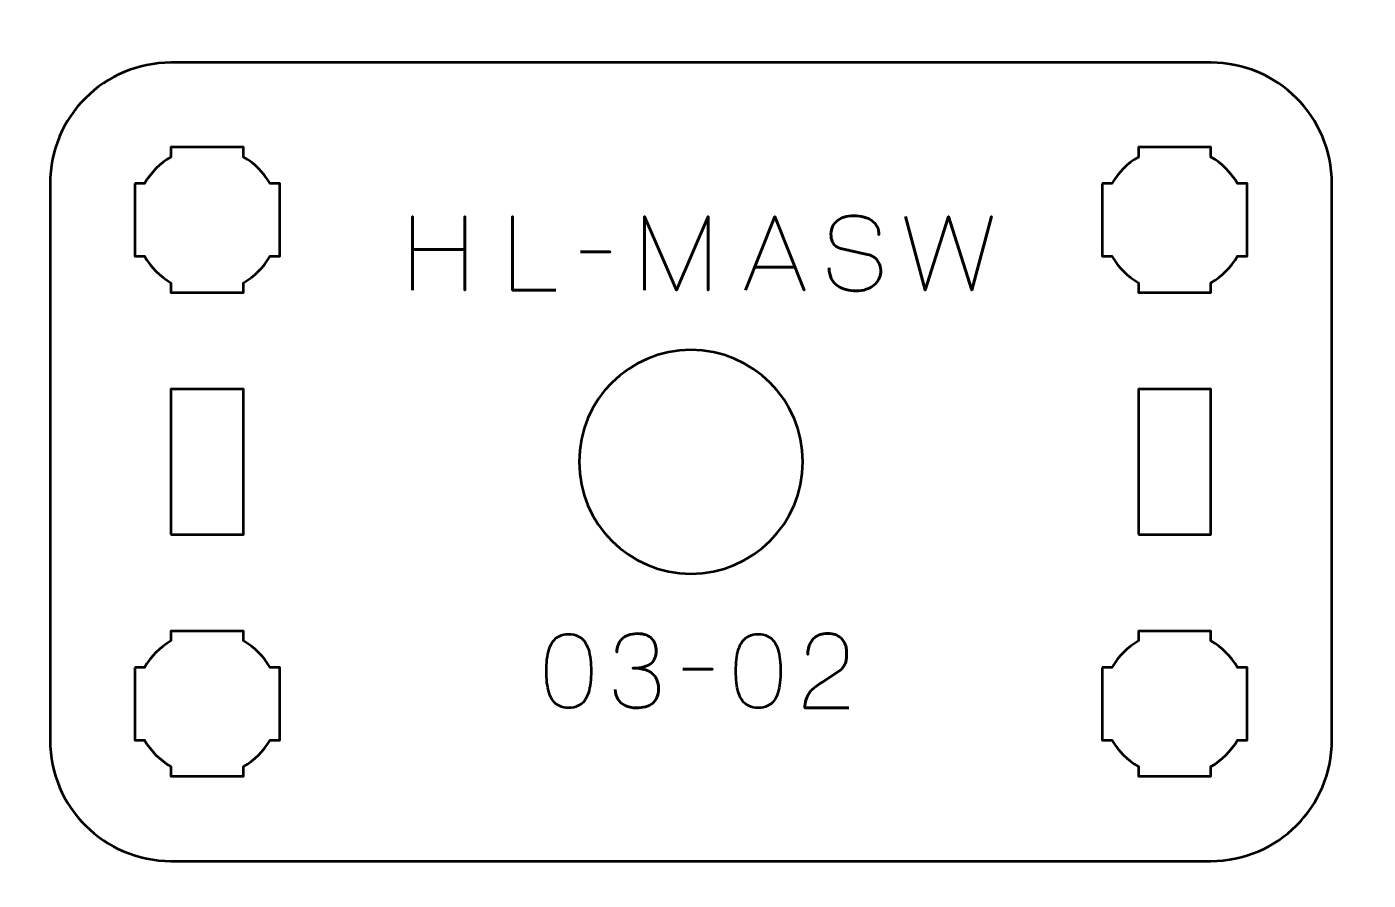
# Model space of a CAD drawing. Header units: centimetres. Extents: x -21 to 0, y -29.7 to 0.
# Drawn here: x -16.95 to -11.4, y -24.18 to -20.65 of the extents above; entities that cross this region are included whole.
import ezdxf

# ---------------------------------------------------------------- set-up
doc = ezdxf.new("R2010")
doc.units = ezdxf.units.CM
doc.header["$MEASUREMENT"] = 0
doc.layers.add('Layer 1', color=7, linetype='Continuous')

msp = doc.modelspace()

# ---------------------------------------------------------------- linework, layer by layer
at = {"layer": 'Layer 1', "lineweight": 53}
for points in [[(-16.35, -22.75), (-16.05, -22.75), (-16.05, -22.15), (-16.35, -22.15), (-16.35, -22.75)], [(-12.35, -22.75), (-12.05, -22.75), (-12.05, -22.15), (-12.35, -22.15), (-12.35, -22.75)]]:
    msp.add_lwpolyline(points, close=True, dxfattribs=at)
at = {"layer": 'Layer 1', "color": 1, "lineweight": 53}
msp.add_open_spline([(-21.00003, -29.19995), (-21.00003, -29.19995), (-21.00003, -2.89992), (-21.00003, -2.89992), (-21.00003, -2.89992), (-21.00003, -2.81709), (-20.93286, -2.74992), (-20.85003, -2.74992), (-20.85003, -2.74992), (-20.7672, -2.74992), (-20.70003, -2.68275), (-20.70003, -2.59992), (-20.70003, -2.59992), (-20.70003, -2.51709), (-20.7672, -2.44992), (-20.85003, -2.44992), (-20.85003, -2.44992), (-20.93286, -2.44992), (-21.00003, -2.38275), (-21.00003, -2.29992), (-21.00003, -2.29992), (-21.00003, -2.21709), (-20.93286, -2.14992), (-20.85003, -2.14992), (-20.85003, -2.14992), (-20.7672, -2.14992), (-20.70003, -2.08275), (-20.70003, -1.99992), (-20.70003, -1.99992), (-20.70003, -1.91709), (-20.7672, -1.84992), (-20.85003, -1.84992), (-20.85003, -1.84992), (-20.93286, -1.84992), (-21.00003, -1.78275), (-21.00003, -1.69992), (-21.00003, -1.69992), (-21.00003, -1.61709), (-20.93286, -1.54992), (-20.85003, -1.54992), (-20.85003, -1.54992), (-20.7672, -1.54992), (-20.70003, -1.48275), (-20.70003, -1.39992), (-20.70003, -1.39992), (-20.70003, -1.31709), (-20.7672, -1.24992), (-20.85003, -1.24992), (-20.85003, -1.24992), (-20.93286, -1.24992), (-21.00003, -1.18275), (-21.00003, -1.09992), (-21.00003, -1.09992), (-21.00003, -1.09992), (-21.00003, -0.49992), (-21.00003, -0.49992), (-21.00003, -0.49992), (-21.00003, -0.22295), (-20.77694, 0.00004), (-20.49994, 0.00004), (-20.49994, 0.00004), (-20.49994, 0.00004), (-0.50008, 0.00004), (-0.50008, 0.00004), (-0.50008, 0.00004), (-0.22294, 0.00004), (0.00002, -0.22295), (0.00002, -0.49992), (0.00002, -0.49992), (0.00002, -0.49992), (0.00002, -29.19995), (0.00002, -29.19995), (0.00002, -29.19995), (0.00002, -29.47695), (-0.22294, -29.70004), (-0.50008, -29.70004), (-0.50008, -29.70004), (-0.50008, -29.70004), (-20.49994, -29.70004), (-20.49994, -29.70004), (-20.49994, -29.70004), (-20.77694, -29.70004), (-21.00003, -29.47695), (-21.00003, -29.19995)], degree=3, knots=[0, 0, 0, 0, 0.047619, 0.047619, 0.047619, 0.047619, 0.0952381, 0.0952381, 0.0952381, 0.0952381, 0.1428571, 0.1428571, 0.1428571, 0.1428571, 0.1904762, 0.1904762, 0.1904762, 0.1904762, 0.2380952, 0.2380952, 0.2380952, 0.2380952, 0.2857143, 0.2857143, 0.2857143, 0.2857143, 0.3333333, 0.3333333, 0.3333333, 0.3333333, 0.3809524, 0.3809524, 0.3809524, 0.3809524, 0.4285714, 0.4285714, 0.4285714, 0.4285714, 0.4761905, 0.4761905, 0.4761905, 0.4761905, 0.5238095, 0.5238095, 0.5238095, 0.5238095, 0.5714286, 0.5714286, 0.5714286, 0.5714286, 0.6190476, 0.6190476, 0.6190476, 0.6190476, 0.6666667, 0.6666667, 0.6666667, 0.6666667, 0.7142857, 0.7142857, 0.7142857, 0.7142857, 0.7619048, 0.7619048, 0.7619048, 0.7619048, 0.8095238, 0.8095238, 0.8095238, 0.8095238, 0.8571429, 0.8571429, 0.8571429, 0.8571429, 0.9047619, 0.9047619, 0.9047619, 0.9047619, 0.952381, 0.952381, 0.952381, 0.952381, 1, 1, 1, 1], dxfattribs=at)
at = {"layer": 'Layer 1', "color": 3, "lineweight": 53}
msp.add_open_spline([(-16.85, -23.6), (-16.85, -23.6), (-16.85, -21.3), (-16.85, -21.3), (-16.85, -21.3), (-16.85, -21.02391), (-16.62609, -20.8), (-16.35, -20.8), (-16.35, -20.8), (-16.35, -20.8), (-12.05, -20.8), (-12.05, -20.8), (-12.05, -20.8), (-11.77391, -20.8), (-11.55, -21.02391), (-11.55, -21.3), (-11.55, -21.3), (-11.55, -21.3), (-11.55, -23.6), (-11.55, -23.6), (-11.55, -23.6), (-11.55, -23.87609), (-11.77391, -24.1), (-12.05, -24.1), (-12.05, -24.1), (-12.05, -24.1), (-16.35, -24.1), (-16.35, -24.1), (-16.35, -24.1), (-16.62609, -24.1), (-16.85, -23.87609), (-16.85, -23.6)], degree=3, knots=[0, 0, 0, 0, 0.125, 0.125, 0.125, 0.125, 0.25, 0.25, 0.25, 0.25, 0.375, 0.375, 0.375, 0.375, 0.5, 0.5, 0.5, 0.5, 0.625, 0.625, 0.625, 0.625, 0.75, 0.75, 0.75, 0.75, 0.875, 0.875, 0.875, 0.875, 1, 1, 1, 1], dxfattribs=at)
at = {"layer": 'Layer 1', "lineweight": 53}
for points, knots in [([(-16.5, -21.3), (-16.5, -21.3), (-16.45985, -21.3), (-16.45985, -21.3), (-16.45985, -21.3), (-16.4335, -21.25447), (-16.39553, -21.2165), (-16.35, -21.19015), (-16.35, -21.19015), (-16.35, -21.19015), (-16.35, -21.15), (-16.35, -21.15), (-16.35, -21.15), (-16.35, -21.15), (-16.2, -21.15), (-16.2, -21.15), (-16.2, -21.15), (-16.2, -21.15), (-16.05, -21.15), (-16.05, -21.15), (-16.05, -21.15), (-16.05, -21.15), (-16.05, -21.19015), (-16.05, -21.19015), (-16.05, -21.19015), (-16.00447, -21.2165), (-15.9665, -21.25447), (-15.94015, -21.3), (-15.94015, -21.3), (-15.94015, -21.3), (-15.9, -21.3), (-15.9, -21.3), (-15.9, -21.3), (-15.9, -21.3), (-15.9, -21.45), (-15.9, -21.45), (-15.9, -21.45), (-15.9, -21.45), (-15.9, -21.6), (-15.9, -21.6), (-15.9, -21.6), (-15.9, -21.6), (-15.94015, -21.6), (-15.94015, -21.6), (-15.94015, -21.6), (-15.9665, -21.64553), (-16.00447, -21.6835), (-16.05, -21.70985), (-16.05, -21.70985), (-16.05, -21.70985), (-16.05, -21.75), (-16.05, -21.75), (-16.05, -21.75), (-16.05, -21.75), (-16.2, -21.75), (-16.2, -21.75), (-16.2, -21.75), (-16.2, -21.75), (-16.35, -21.75), (-16.35, -21.75), (-16.35, -21.75), (-16.35, -21.75), (-16.35, -21.70985), (-16.35, -21.70985), (-16.35, -21.70985), (-16.39553, -21.6835), (-16.4335, -21.64553), (-16.45985, -21.6), (-16.45985, -21.6), (-16.45985, -21.6), (-16.5, -21.6), (-16.5, -21.6), (-16.5, -21.6), (-16.5, -21.6), (-16.5, -21.45), (-16.5, -21.45), (-16.5, -21.45), (-16.5, -21.45), (-16.5, -21.3), (-16.5, -21.3)], [0, 0, 0, 0, 0.05, 0.05, 0.05, 0.05, 0.1, 0.1, 0.1, 0.1, 0.15, 0.15, 0.15, 0.15, 0.2, 0.2, 0.2, 0.2, 0.25, 0.25, 0.25, 0.25, 0.3, 0.3, 0.3, 0.3, 0.35, 0.35, 0.35, 0.35, 0.4, 0.4, 0.4, 0.4, 0.45, 0.45, 0.45, 0.45, 0.5, 0.5, 0.5, 0.5, 0.55, 0.55, 0.55, 0.55, 0.6, 0.6, 0.6, 0.6, 0.65, 0.65, 0.65, 0.65, 0.7, 0.7, 0.7, 0.7, 0.75, 0.75, 0.75, 0.75, 0.8, 0.8, 0.8, 0.8, 0.85, 0.85, 0.85, 0.85, 0.9, 0.9, 0.9, 0.9, 0.95, 0.95, 0.95, 0.95, 1, 1, 1, 1]), ([(-12.5, -21.3), (-12.5, -21.3), (-12.45985, -21.3), (-12.45985, -21.3), (-12.45985, -21.3), (-12.4335, -21.25447), (-12.39553, -21.2165), (-12.35, -21.19015), (-12.35, -21.19015), (-12.35, -21.19015), (-12.35, -21.15), (-12.35, -21.15), (-12.35, -21.15), (-12.35, -21.15), (-12.2, -21.15), (-12.2, -21.15), (-12.2, -21.15), (-12.2, -21.15), (-12.05, -21.15), (-12.05, -21.15), (-12.05, -21.15), (-12.05, -21.15), (-12.05, -21.19015), (-12.05, -21.19015), (-12.05, -21.19015), (-12.00447, -21.2165), (-11.9665, -21.25447), (-11.94015, -21.3), (-11.94015, -21.3), (-11.94015, -21.3), (-11.9, -21.3), (-11.9, -21.3), (-11.9, -21.3), (-11.9, -21.3), (-11.9, -21.45), (-11.9, -21.45), (-11.9, -21.45), (-11.9, -21.45), (-11.9, -21.6), (-11.9, -21.6), (-11.9, -21.6), (-11.9, -21.6), (-11.94015, -21.6), (-11.94015, -21.6), (-11.94015, -21.6), (-11.9665, -21.64553), (-12.00447, -21.6835), (-12.05, -21.70985), (-12.05, -21.70985), (-12.05, -21.70985), (-12.05, -21.75), (-12.05, -21.75), (-12.05, -21.75), (-12.05, -21.75), (-12.2, -21.75), (-12.2, -21.75), (-12.2, -21.75), (-12.2, -21.75), (-12.35, -21.75), (-12.35, -21.75), (-12.35, -21.75), (-12.35, -21.75), (-12.35, -21.70985), (-12.35, -21.70985), (-12.35, -21.70985), (-12.39553, -21.6835), (-12.4335, -21.64553), (-12.45985, -21.6), (-12.45985, -21.6), (-12.45985, -21.6), (-12.5, -21.6), (-12.5, -21.6), (-12.5, -21.6), (-12.5, -21.6), (-12.5, -21.45), (-12.5, -21.45), (-12.5, -21.45), (-12.5, -21.45), (-12.5, -21.3), (-12.5, -21.3)], [0, 0, 0, 0, 0.05, 0.05, 0.05, 0.05, 0.1, 0.1, 0.1, 0.1, 0.15, 0.15, 0.15, 0.15, 0.2, 0.2, 0.2, 0.2, 0.25, 0.25, 0.25, 0.25, 0.3, 0.3, 0.3, 0.3, 0.35, 0.35, 0.35, 0.35, 0.4, 0.4, 0.4, 0.4, 0.45, 0.45, 0.45, 0.45, 0.5, 0.5, 0.5, 0.5, 0.55, 0.55, 0.55, 0.55, 0.6, 0.6, 0.6, 0.6, 0.65, 0.65, 0.65, 0.65, 0.7, 0.7, 0.7, 0.7, 0.75, 0.75, 0.75, 0.75, 0.8, 0.8, 0.8, 0.8, 0.85, 0.85, 0.85, 0.85, 0.9, 0.9, 0.9, 0.9, 0.95, 0.95, 0.95, 0.95, 1, 1, 1, 1]), ([(-13.73748, -22.44999), (-13.73748, -22.70539), (-13.94459, -22.9125), (-14.19997, -22.9125), (-14.19997, -22.9125), (-14.45537, -22.9125), (-14.66248, -22.70539), (-14.66248, -22.44999), (-14.66248, -22.44999), (-14.66248, -22.19461), (-14.45537, -21.9875), (-14.19997, -21.9875), (-14.19997, -21.9875), (-13.94459, -21.9875), (-13.73748, -22.19461), (-13.73748, -22.44999)], [0, 0, 0, 0, 0.25, 0.25, 0.25, 0.25, 0.5, 0.5, 0.5, 0.5, 0.75, 0.75, 0.75, 0.75, 1, 1, 1, 1]), ([(-16.5, -23.3), (-16.5, -23.3), (-16.45985, -23.3), (-16.45985, -23.3), (-16.45985, -23.3), (-16.4335, -23.25447), (-16.39553, -23.2165), (-16.35, -23.19015), (-16.35, -23.19015), (-16.35, -23.19015), (-16.35, -23.15), (-16.35, -23.15), (-16.35, -23.15), (-16.35, -23.15), (-16.2, -23.15), (-16.2, -23.15), (-16.2, -23.15), (-16.2, -23.15), (-16.05, -23.15), (-16.05, -23.15), (-16.05, -23.15), (-16.05, -23.15), (-16.05, -23.19015), (-16.05, -23.19015), (-16.05, -23.19015), (-16.00447, -23.2165), (-15.9665, -23.25447), (-15.94015, -23.3), (-15.94015, -23.3), (-15.94015, -23.3), (-15.9, -23.3), (-15.9, -23.3), (-15.9, -23.3), (-15.9, -23.3), (-15.9, -23.45), (-15.9, -23.45), (-15.9, -23.45), (-15.9, -23.45), (-15.9, -23.6), (-15.9, -23.6), (-15.9, -23.6), (-15.9, -23.6), (-15.94015, -23.6), (-15.94015, -23.6), (-15.94015, -23.6), (-15.9665, -23.64553), (-16.00447, -23.6835), (-16.05, -23.70985), (-16.05, -23.70985), (-16.05, -23.70985), (-16.05, -23.75), (-16.05, -23.75), (-16.05, -23.75), (-16.05, -23.75), (-16.2, -23.75), (-16.2, -23.75), (-16.2, -23.75), (-16.2, -23.75), (-16.35, -23.75), (-16.35, -23.75), (-16.35, -23.75), (-16.35, -23.75), (-16.35, -23.70985), (-16.35, -23.70985), (-16.35, -23.70985), (-16.39553, -23.6835), (-16.4335, -23.64553), (-16.45985, -23.6), (-16.45985, -23.6), (-16.45985, -23.6), (-16.5, -23.6), (-16.5, -23.6), (-16.5, -23.6), (-16.5, -23.6), (-16.5, -23.45), (-16.5, -23.45), (-16.5, -23.45), (-16.5, -23.45), (-16.5, -23.3), (-16.5, -23.3)], [0, 0, 0, 0, 0.05, 0.05, 0.05, 0.05, 0.1, 0.1, 0.1, 0.1, 0.15, 0.15, 0.15, 0.15, 0.2, 0.2, 0.2, 0.2, 0.25, 0.25, 0.25, 0.25, 0.3, 0.3, 0.3, 0.3, 0.35, 0.35, 0.35, 0.35, 0.4, 0.4, 0.4, 0.4, 0.45, 0.45, 0.45, 0.45, 0.5, 0.5, 0.5, 0.5, 0.55, 0.55, 0.55, 0.55, 0.6, 0.6, 0.6, 0.6, 0.65, 0.65, 0.65, 0.65, 0.7, 0.7, 0.7, 0.7, 0.75, 0.75, 0.75, 0.75, 0.8, 0.8, 0.8, 0.8, 0.85, 0.85, 0.85, 0.85, 0.9, 0.9, 0.9, 0.9, 0.95, 0.95, 0.95, 0.95, 1, 1, 1, 1]), ([(-12.5, -23.3), (-12.5, -23.3), (-12.45985, -23.3), (-12.45985, -23.3), (-12.45985, -23.3), (-12.4335, -23.25447), (-12.39553, -23.2165), (-12.35, -23.19015), (-12.35, -23.19015), (-12.35, -23.19015), (-12.35, -23.15), (-12.35, -23.15), (-12.35, -23.15), (-12.35, -23.15), (-12.2, -23.15), (-12.2, -23.15), (-12.2, -23.15), (-12.2, -23.15), (-12.05, -23.15), (-12.05, -23.15), (-12.05, -23.15), (-12.05, -23.15), (-12.05, -23.19015), (-12.05, -23.19015), (-12.05, -23.19015), (-12.00447, -23.2165), (-11.9665, -23.25447), (-11.94015, -23.3), (-11.94015, -23.3), (-11.94015, -23.3), (-11.9, -23.3), (-11.9, -23.3), (-11.9, -23.3), (-11.9, -23.3), (-11.9, -23.45), (-11.9, -23.45), (-11.9, -23.45), (-11.9, -23.45), (-11.9, -23.6), (-11.9, -23.6), (-11.9, -23.6), (-11.9, -23.6), (-11.94015, -23.6), (-11.94015, -23.6), (-11.94015, -23.6), (-11.9665, -23.64553), (-12.00447, -23.6835), (-12.05, -23.70985), (-12.05, -23.70985), (-12.05, -23.70985), (-12.05, -23.75), (-12.05, -23.75), (-12.05, -23.75), (-12.05, -23.75), (-12.2, -23.75), (-12.2, -23.75), (-12.2, -23.75), (-12.2, -23.75), (-12.35, -23.75), (-12.35, -23.75), (-12.35, -23.75), (-12.35, -23.75), (-12.35, -23.70985), (-12.35, -23.70985), (-12.35, -23.70985), (-12.39553, -23.6835), (-12.4335, -23.64553), (-12.45985, -23.6), (-12.45985, -23.6), (-12.45985, -23.6), (-12.5, -23.6), (-12.5, -23.6), (-12.5, -23.6), (-12.5, -23.6), (-12.5, -23.45), (-12.5, -23.45), (-12.5, -23.45), (-12.5, -23.45), (-12.5, -23.3), (-12.5, -23.3)], [0, 0, 0, 0, 0.05, 0.05, 0.05, 0.05, 0.1, 0.1, 0.1, 0.1, 0.15, 0.15, 0.15, 0.15, 0.2, 0.2, 0.2, 0.2, 0.25, 0.25, 0.25, 0.25, 0.3, 0.3, 0.3, 0.3, 0.35, 0.35, 0.35, 0.35, 0.4, 0.4, 0.4, 0.4, 0.45, 0.45, 0.45, 0.45, 0.5, 0.5, 0.5, 0.5, 0.55, 0.55, 0.55, 0.55, 0.6, 0.6, 0.6, 0.6, 0.65, 0.65, 0.65, 0.65, 0.7, 0.7, 0.7, 0.7, 0.75, 0.75, 0.75, 0.75, 0.8, 0.8, 0.8, 0.8, 0.85, 0.85, 0.85, 0.85, 0.9, 0.9, 0.9, 0.9, 0.95, 0.95, 0.95, 0.95, 1, 1, 1, 1])]:
    msp.add_open_spline(points, degree=3, knots=knots, dxfattribs=at)
at = {"layer": 'Layer 1', "color": 5, "lineweight": 53}
for points, knots in [([(-15.35082, -21.74112), (-15.35082, -21.74112), (-15.35082, -21.57221), (-15.35082, -21.57221), (-15.35082, -21.57221), (-15.35082, -21.57221), (-15.13535, -21.57221), (-15.13535, -21.57221), (-15.13535, -21.57221), (-15.13535, -21.57221), (-15.13535, -21.74112), (-15.13535, -21.74112), (-15.13535, -21.74112), (-15.13535, -21.74112), (-15.13535, -21.43632), (-15.13535, -21.43632), (-15.13535, -21.43632), (-15.13535, -21.43632), (-15.13535, -21.57221), (-15.13535, -21.57221), (-15.13535, -21.57221), (-15.13535, -21.57221), (-15.35082, -21.57221), (-15.35082, -21.57221), (-15.35082, -21.57221), (-15.35082, -21.57221), (-15.35082, -21.43632), (-15.35082, -21.43632), (-15.35082, -21.43632), (-15.35082, -21.43632), (-15.35082, -21.74112), (-15.35082, -21.74112)], [0, 0, 0, 0, 0.125, 0.125, 0.125, 0.125, 0.25, 0.25, 0.25, 0.25, 0.375, 0.375, 0.375, 0.375, 0.5, 0.5, 0.5, 0.5, 0.625, 0.625, 0.625, 0.625, 0.75, 0.75, 0.75, 0.75, 0.875, 0.875, 0.875, 0.875, 1, 1, 1, 1]), ([(-14.75943, -21.74112), (-14.75943, -21.74112), (-14.93765, -21.74112), (-14.93765, -21.74112), (-14.93765, -21.74112), (-14.93765, -21.74112), (-14.93765, -21.4359), (-14.93765, -21.4359), (-14.93765, -21.4359), (-14.93765, -21.4359), (-14.93765, -21.74112), (-14.93765, -21.74112), (-14.93765, -21.74112), (-14.93765, -21.74112), (-14.75943, -21.74112), (-14.75943, -21.74112)], [0, 0, 0, 0, 0.25, 0.25, 0.25, 0.25, 0.5, 0.5, 0.5, 0.5, 0.75, 0.75, 0.75, 0.75, 1, 1, 1, 1]), ([(-14.39156, -21.74112), (-14.39156, -21.74112), (-14.39156, -21.4359), (-14.39156, -21.4359), (-14.39156, -21.4359), (-14.39156, -21.4359), (-14.26033, -21.74112), (-14.26033, -21.74112), (-14.26033, -21.74112), (-14.26033, -21.74112), (-14.12867, -21.4359), (-14.12867, -21.4359), (-14.12867, -21.4359), (-14.12867, -21.4359), (-14.12867, -21.74112), (-14.12867, -21.74112), (-14.12867, -21.74112), (-14.12867, -21.74112), (-14.12867, -21.4359), (-14.12867, -21.4359), (-14.12867, -21.4359), (-14.12867, -21.4359), (-14.26033, -21.74112), (-14.26033, -21.74112), (-14.26033, -21.74112), (-14.26033, -21.74112), (-14.39156, -21.4359), (-14.39156, -21.4359), (-14.39156, -21.4359), (-14.39156, -21.4359), (-14.39156, -21.74112), (-14.39156, -21.74112)], [0, 0, 0, 0, 0.125, 0.125, 0.125, 0.125, 0.25, 0.25, 0.25, 0.25, 0.375, 0.375, 0.375, 0.375, 0.5, 0.5, 0.5, 0.5, 0.625, 0.625, 0.625, 0.625, 0.75, 0.75, 0.75, 0.75, 0.875, 0.875, 0.875, 0.875, 1, 1, 1, 1]), ([(-13.97458, -21.74112), (-13.97458, -21.74112), (-13.85351, -21.4359), (-13.85351, -21.4359), (-13.85351, -21.4359), (-13.85351, -21.4359), (-13.73201, -21.74112), (-13.73201, -21.74112), (-13.73201, -21.74112), (-13.73201, -21.74112), (-13.85351, -21.4359), (-13.85351, -21.4359), (-13.85351, -21.4359), (-13.85351, -21.4359), (-13.97458, -21.74112), (-13.97458, -21.74112)], [0, 0, 0, 0, 0.25, 0.25, 0.25, 0.25, 0.5, 0.5, 0.5, 0.5, 0.75, 0.75, 0.75, 0.75, 1, 1, 1, 1]), ([(-13.62872, -21.64883), (-13.62858, -21.6657), (-13.62562, -21.68016), (-13.61969, -21.69223), (-13.61969, -21.69223), (-13.61383, -21.70422), (-13.60565, -21.71403), (-13.59535, -21.72165), (-13.59535, -21.72165), (-13.58498, -21.7292), (-13.57305, -21.73477), (-13.55958, -21.73837), (-13.55958, -21.73837), (-13.54617, -21.7419), (-13.53178, -21.74366), (-13.51654, -21.74366), (-13.51654, -21.74366), (-13.50116, -21.74359), (-13.48733, -21.74133), (-13.47498, -21.73703), (-13.47498, -21.73703), (-13.4627, -21.73272), (-13.45219, -21.72694), (-13.44337, -21.71967), (-13.44337, -21.71967), (-13.43462, -21.7124), (-13.42785, -21.70429), (-13.42305, -21.69526), (-13.42305, -21.69526), (-13.41825, -21.68623), (-13.41571, -21.67699), (-13.41536, -21.66746), (-13.41536, -21.66746), (-13.41494, -21.65497), (-13.41677, -21.64354), (-13.42079, -21.63324), (-13.42079, -21.63324), (-13.42482, -21.62294), (-13.43103, -21.61433), (-13.43942, -21.60728), (-13.43942, -21.60728), (-13.44775, -21.60022), (-13.45826, -21.59528), (-13.47082, -21.59253), (-13.47082, -21.59253), (-13.47082, -21.59253), (-13.57453, -21.57009), (-13.57453, -21.57009), (-13.57453, -21.57009), (-13.58427, -21.56805), (-13.59267, -21.56459), (-13.59958, -21.55979), (-13.59958, -21.55979), (-13.6065, -21.55493), (-13.61186, -21.54822), (-13.61553, -21.53961), (-13.61553, -21.53961), (-13.6192, -21.53108), (-13.6211, -21.52021), (-13.6211, -21.50702), (-13.6211, -21.50702), (-13.6211, -21.497), (-13.61905, -21.48755), (-13.61489, -21.47866), (-13.61489, -21.47866), (-13.6108, -21.46977), (-13.60473, -21.46193), (-13.59676, -21.45502), (-13.59676, -21.45502), (-13.58879, -21.44818), (-13.57891, -21.44281), (-13.5672, -21.43893), (-13.5672, -21.43893), (-13.55541, -21.43498), (-13.54194, -21.43301), (-13.5267, -21.43294), (-13.5267, -21.43294), (-13.51139, -21.43294), (-13.49735, -21.4347), (-13.48451, -21.43823), (-13.48451, -21.43823), (-13.47174, -21.44176), (-13.46066, -21.44684), (-13.45135, -21.45361), (-13.45135, -21.45361), (-13.44203, -21.46038), (-13.43484, -21.46871), (-13.4299, -21.47844), (-13.4299, -21.47844), (-13.42496, -21.48825), (-13.42263, -21.49947), (-13.42298, -21.5121), (-13.42298, -21.5121), (-13.42263, -21.49947), (-13.42496, -21.48825), (-13.4299, -21.47844), (-13.4299, -21.47844), (-13.43484, -21.46871), (-13.44203, -21.46038), (-13.45135, -21.45361), (-13.45135, -21.45361), (-13.46066, -21.44684), (-13.47174, -21.44176), (-13.48451, -21.43823), (-13.48451, -21.43823), (-13.49735, -21.4347), (-13.51139, -21.43294), (-13.5267, -21.43294), (-13.5267, -21.43294), (-13.54194, -21.43301), (-13.55541, -21.43498), (-13.5672, -21.43893), (-13.5672, -21.43893), (-13.57891, -21.44281), (-13.58879, -21.44818), (-13.59676, -21.45502), (-13.59676, -21.45502), (-13.60473, -21.46193), (-13.6108, -21.46977), (-13.61489, -21.47866), (-13.61489, -21.47866), (-13.61905, -21.48755), (-13.6211, -21.497), (-13.6211, -21.50702), (-13.6211, -21.50702), (-13.6211, -21.52021), (-13.61927, -21.53108), (-13.61574, -21.53954), (-13.61574, -21.53954), (-13.61214, -21.54808), (-13.60685, -21.55471), (-13.59993, -21.55958), (-13.59993, -21.55958), (-13.59302, -21.56438), (-13.58455, -21.56791), (-13.57453, -21.57009), (-13.57453, -21.57009), (-13.57453, -21.57009), (-13.47082, -21.59253), (-13.47082, -21.59253), (-13.47082, -21.59253), (-13.45798, -21.59528), (-13.44739, -21.60022), (-13.43907, -21.60728), (-13.43907, -21.60728), (-13.43067, -21.61433), (-13.42453, -21.62294), (-13.42058, -21.63324), (-13.42058, -21.63324), (-13.4167, -21.64354), (-13.41494, -21.65497), (-13.41536, -21.66746), (-13.41536, -21.66746), (-13.41571, -21.67699), (-13.41825, -21.68623), (-13.42305, -21.69526), (-13.42305, -21.69526), (-13.42785, -21.70429), (-13.43462, -21.7124), (-13.44337, -21.71967), (-13.44337, -21.71967), (-13.45219, -21.72694), (-13.4627, -21.73272), (-13.47498, -21.73703), (-13.47498, -21.73703), (-13.48733, -21.74133), (-13.50116, -21.74359), (-13.51654, -21.74366), (-13.51654, -21.74366), (-13.53178, -21.74366), (-13.54617, -21.7419), (-13.55958, -21.73837), (-13.55958, -21.73837), (-13.57305, -21.73477), (-13.58498, -21.7292), (-13.59535, -21.72165), (-13.59535, -21.72165), (-13.60565, -21.71403), (-13.61383, -21.70422), (-13.61969, -21.69223), (-13.61969, -21.69223), (-13.62562, -21.68016), (-13.62858, -21.6657), (-13.62872, -21.64883)], [0, 0, 0, 0, 0.0217391, 0.0217391, 0.0217391, 0.0217391, 0.0434783, 0.0434783, 0.0434783, 0.0434783, 0.0652174, 0.0652174, 0.0652174, 0.0652174, 0.0869565, 0.0869565, 0.0869565, 0.0869565, 0.1086957, 0.1086957, 0.1086957, 0.1086957, 0.1304348, 0.1304348, 0.1304348, 0.1304348, 0.1521739, 0.1521739, 0.1521739, 0.1521739, 0.173913, 0.173913, 0.173913, 0.173913, 0.1956522, 0.1956522, 0.1956522, 0.1956522, 0.2173913, 0.2173913, 0.2173913, 0.2173913, 0.2391304, 0.2391304, 0.2391304, 0.2391304, 0.2608696, 0.2608696, 0.2608696, 0.2608696, 0.2826087, 0.2826087, 0.2826087, 0.2826087, 0.3043478, 0.3043478, 0.3043478, 0.3043478, 0.326087, 0.326087, 0.326087, 0.326087, 0.3478261, 0.3478261, 0.3478261, 0.3478261, 0.3695652, 0.3695652, 0.3695652, 0.3695652, 0.3913043, 0.3913043, 0.3913043, 0.3913043, 0.4130435, 0.4130435, 0.4130435, 0.4130435, 0.4347826, 0.4347826, 0.4347826, 0.4347826, 0.4565217, 0.4565217, 0.4565217, 0.4565217, 0.4782609, 0.4782609, 0.4782609, 0.4782609, 0.5, 0.5, 0.5, 0.5, 0.5217391, 0.5217391, 0.5217391, 0.5217391, 0.5434783, 0.5434783, 0.5434783, 0.5434783, 0.5652174, 0.5652174, 0.5652174, 0.5652174, 0.5869565, 0.5869565, 0.5869565, 0.5869565, 0.6086957, 0.6086957, 0.6086957, 0.6086957, 0.6304348, 0.6304348, 0.6304348, 0.6304348, 0.6521739, 0.6521739, 0.6521739, 0.6521739, 0.673913, 0.673913, 0.673913, 0.673913, 0.6956522, 0.6956522, 0.6956522, 0.6956522, 0.7173913, 0.7173913, 0.7173913, 0.7173913, 0.7391304, 0.7391304, 0.7391304, 0.7391304, 0.7608696, 0.7608696, 0.7608696, 0.7608696, 0.7826087, 0.7826087, 0.7826087, 0.7826087, 0.8043478, 0.8043478, 0.8043478, 0.8043478, 0.826087, 0.826087, 0.826087, 0.826087, 0.8478261, 0.8478261, 0.8478261, 0.8478261, 0.8695652, 0.8695652, 0.8695652, 0.8695652, 0.8913043, 0.8913043, 0.8913043, 0.8913043, 0.9130435, 0.9130435, 0.9130435, 0.9130435, 0.9347826, 0.9347826, 0.9347826, 0.9347826, 0.9565217, 0.9565217, 0.9565217, 0.9565217, 0.9782609, 0.9782609, 0.9782609, 0.9782609, 1, 1, 1, 1]), ([(-13.31249, -21.4359), (-13.31249, -21.4359), (-13.23206, -21.74112), (-13.23206, -21.74112), (-13.23206, -21.74112), (-13.23206, -21.74112), (-13.13512, -21.4359), (-13.13512, -21.4359), (-13.13512, -21.4359), (-13.13512, -21.4359), (-13.03817, -21.74112), (-13.03817, -21.74112), (-13.03817, -21.74112), (-13.03817, -21.74112), (-12.95774, -21.4359), (-12.95774, -21.4359), (-12.95774, -21.4359), (-12.95774, -21.4359), (-13.03817, -21.74112), (-13.03817, -21.74112), (-13.03817, -21.74112), (-13.03817, -21.74112), (-13.13512, -21.4359), (-13.13512, -21.4359), (-13.13512, -21.4359), (-13.13512, -21.4359), (-13.23206, -21.74112), (-13.23206, -21.74112), (-13.23206, -21.74112), (-13.23206, -21.74112), (-13.31249, -21.4359), (-13.31249, -21.4359)], [0, 0, 0, 0, 0.125, 0.125, 0.125, 0.125, 0.25, 0.25, 0.25, 0.25, 0.375, 0.375, 0.375, 0.375, 0.5, 0.5, 0.5, 0.5, 0.625, 0.625, 0.625, 0.625, 0.75, 0.75, 0.75, 0.75, 0.875, 0.875, 0.875, 0.875, 1, 1, 1, 1]), ([(-14.65741, -21.58152), (-14.65741, -21.58152), (-14.53422, -21.58152), (-14.53422, -21.58152), (-14.53422, -21.58152), (-14.53422, -21.58152), (-14.65741, -21.58152), (-14.65741, -21.58152)], [0, 0, 0, 0, 0.5, 0.5, 0.5, 0.5, 1, 1, 1, 1]), ([(-13.93648, -21.64502), (-13.93648, -21.64502), (-13.77054, -21.64502), (-13.77054, -21.64502), (-13.77054, -21.64502), (-13.77054, -21.64502), (-13.93648, -21.64502), (-13.93648, -21.64502)], [0, 0, 0, 0, 0.5, 0.5, 0.5, 0.5, 1, 1, 1, 1]), ([(-14.70545, -23.46705), (-14.69064, -23.46698), (-14.67787, -23.46437), (-14.66721, -23.45929), (-14.66721, -23.45929), (-14.65663, -23.45421), (-14.64781, -23.44694), (-14.64076, -23.4377), (-14.64076, -23.4377), (-14.63377, -23.42839), (-14.62827, -23.41738), (-14.62418, -23.40468), (-14.62418, -23.40468), (-14.62015, -23.39198), (-14.61726, -23.37808), (-14.61564, -23.36284), (-14.61564, -23.36284), (-14.61394, -23.3476), (-14.6131, -23.33158), (-14.61317, -23.31465), (-14.61317, -23.31465), (-14.6131, -23.29779), (-14.61394, -23.28177), (-14.61564, -23.2666), (-14.61564, -23.2666), (-14.61726, -23.25143), (-14.62015, -23.23746), (-14.62418, -23.22476), (-14.62418, -23.22476), (-14.62827, -23.21213), (-14.63377, -23.20113), (-14.64076, -23.19174), (-14.64076, -23.19174), (-14.64781, -23.18243), (-14.65663, -23.17516), (-14.66721, -23.17008), (-14.66721, -23.17008), (-14.67787, -23.16493), (-14.69064, -23.16232), (-14.70545, -23.16225), (-14.70545, -23.16225), (-14.72027, -23.16232), (-14.73304, -23.16493), (-14.7437, -23.17008), (-14.7437, -23.17008), (-14.75428, -23.17516), (-14.7631, -23.18243), (-14.77015, -23.19174), (-14.77015, -23.19174), (-14.77714, -23.20113), (-14.78264, -23.21213), (-14.78673, -23.22476), (-14.78673, -23.22476), (-14.79076, -23.23746), (-14.79365, -23.25143), (-14.79527, -23.2666), (-14.79527, -23.2666), (-14.79696, -23.28177), (-14.79781, -23.29779), (-14.79774, -23.31465), (-14.79774, -23.31465), (-14.79781, -23.33158), (-14.79696, -23.3476), (-14.79527, -23.36284), (-14.79527, -23.36284), (-14.79365, -23.37808), (-14.79076, -23.39198), (-14.78673, -23.40468), (-14.78673, -23.40468), (-14.78264, -23.41738), (-14.77714, -23.42839), (-14.77015, -23.4377), (-14.77015, -23.4377), (-14.7631, -23.44694), (-14.75428, -23.45421), (-14.7437, -23.45929), (-14.7437, -23.45929), (-14.73304, -23.46437), (-14.72027, -23.46698), (-14.70545, -23.46705)], [0, 0, 0, 0, 0.05, 0.05, 0.05, 0.05, 0.1, 0.1, 0.1, 0.1, 0.15, 0.15, 0.15, 0.15, 0.2, 0.2, 0.2, 0.2, 0.25, 0.25, 0.25, 0.25, 0.3, 0.3, 0.3, 0.3, 0.35, 0.35, 0.35, 0.35, 0.4, 0.4, 0.4, 0.4, 0.45, 0.45, 0.45, 0.45, 0.5, 0.5, 0.5, 0.5, 0.55, 0.55, 0.55, 0.55, 0.6, 0.6, 0.6, 0.6, 0.65, 0.65, 0.65, 0.65, 0.7, 0.7, 0.7, 0.7, 0.75, 0.75, 0.75, 0.75, 0.8, 0.8, 0.8, 0.8, 0.85, 0.85, 0.85, 0.85, 0.9, 0.9, 0.9, 0.9, 0.95, 0.95, 0.95, 0.95, 1, 1, 1, 1]), ([(-14.70545, -23.46705), (-14.69064, -23.46698), (-14.67787, -23.46437), (-14.66721, -23.45929), (-14.66721, -23.45929), (-14.65663, -23.45421), (-14.64781, -23.44694), (-14.64076, -23.4377), (-14.64076, -23.4377), (-14.63377, -23.42839), (-14.62827, -23.41738), (-14.62418, -23.40468), (-14.62418, -23.40468), (-14.62015, -23.39198), (-14.61726, -23.37808), (-14.61564, -23.36284), (-14.61564, -23.36284), (-14.61394, -23.3476), (-14.6131, -23.33158), (-14.61317, -23.31465), (-14.61317, -23.31465), (-14.6131, -23.29779), (-14.61394, -23.28177), (-14.61564, -23.2666), (-14.61564, -23.2666), (-14.61726, -23.25143), (-14.62015, -23.23746), (-14.62418, -23.22476), (-14.62418, -23.22476), (-14.62827, -23.21213), (-14.63377, -23.20113), (-14.64076, -23.19174), (-14.64076, -23.19174), (-14.64781, -23.18243), (-14.65663, -23.17516), (-14.66721, -23.17008), (-14.66721, -23.17008), (-14.67787, -23.16493), (-14.69064, -23.16232), (-14.70545, -23.16225), (-14.70545, -23.16225), (-14.72027, -23.16232), (-14.73304, -23.16493), (-14.7437, -23.17008), (-14.7437, -23.17008), (-14.75428, -23.17516), (-14.7631, -23.18243), (-14.77015, -23.19174), (-14.77015, -23.19174), (-14.77714, -23.20113), (-14.78264, -23.21213), (-14.78673, -23.22476), (-14.78673, -23.22476), (-14.79076, -23.23746), (-14.79365, -23.25143), (-14.79527, -23.2666), (-14.79527, -23.2666), (-14.79696, -23.28177), (-14.79781, -23.29779), (-14.79774, -23.31465), (-14.79774, -23.31465), (-14.79781, -23.33158), (-14.79696, -23.3476), (-14.79527, -23.36284), (-14.79527, -23.36284), (-14.79365, -23.37808), (-14.79076, -23.39198), (-14.78673, -23.40468), (-14.78673, -23.40468), (-14.78264, -23.41738), (-14.77714, -23.42839), (-14.77015, -23.4377), (-14.77015, -23.4377), (-14.7631, -23.44694), (-14.75428, -23.45421), (-14.7437, -23.45929), (-14.7437, -23.45929), (-14.73304, -23.46437), (-14.72027, -23.46698), (-14.70545, -23.46705)], [0, 0, 0, 0, 0.05, 0.05, 0.05, 0.05, 0.1, 0.1, 0.1, 0.1, 0.15, 0.15, 0.15, 0.15, 0.2, 0.2, 0.2, 0.2, 0.25, 0.25, 0.25, 0.25, 0.3, 0.3, 0.3, 0.3, 0.35, 0.35, 0.35, 0.35, 0.4, 0.4, 0.4, 0.4, 0.45, 0.45, 0.45, 0.45, 0.5, 0.5, 0.5, 0.5, 0.55, 0.55, 0.55, 0.55, 0.6, 0.6, 0.6, 0.6, 0.65, 0.65, 0.65, 0.65, 0.7, 0.7, 0.7, 0.7, 0.75, 0.75, 0.75, 0.75, 0.8, 0.8, 0.8, 0.8, 0.85, 0.85, 0.85, 0.85, 0.9, 0.9, 0.9, 0.9, 0.95, 0.95, 0.95, 0.95, 1, 1, 1, 1]), ([(-14.51284, -23.39043), (-14.51277, -23.40567), (-14.50924, -23.41893), (-14.50226, -23.43043), (-14.50226, -23.43043), (-14.49527, -23.44186), (-14.48532, -23.45082), (-14.47234, -23.45724), (-14.47234, -23.45724), (-14.45936, -23.46366), (-14.44377, -23.46691), (-14.42563, -23.46705), (-14.42563, -23.46705), (-14.41202, -23.46705), (-14.39967, -23.46564), (-14.38845, -23.46268), (-14.38845, -23.46268), (-14.3773, -23.45971), (-14.36771, -23.45513), (-14.35959, -23.44885), (-14.35959, -23.44885), (-14.35148, -23.44257), (-14.34527, -23.43445), (-14.34083, -23.42458), (-14.34083, -23.42458), (-14.33645, -23.41463), (-14.33427, -23.4027), (-14.3342, -23.38873), (-14.3342, -23.38873), (-14.33412, -23.37011), (-14.33793, -23.35437), (-14.34548, -23.3416), (-14.34548, -23.3416), (-14.35303, -23.32883), (-14.36475, -23.31924), (-14.38048, -23.31268), (-14.38048, -23.31268), (-14.39621, -23.30611), (-14.41639, -23.3028), (-14.44087, -23.3028), (-14.44087, -23.3028), (-14.4226, -23.30287), (-14.40729, -23.30118), (-14.3948, -23.29772), (-14.3948, -23.29772), (-14.38238, -23.29426), (-14.37244, -23.28939), (-14.36496, -23.28304), (-14.36496, -23.28304), (-14.35748, -23.27676), (-14.35205, -23.26928), (-14.3488, -23.26068), (-14.3488, -23.26068), (-14.34548, -23.25214), (-14.34386, -23.24276), (-14.34393, -23.23253), (-14.34393, -23.23253), (-14.34386, -23.22229), (-14.34527, -23.21284), (-14.34809, -23.20409), (-14.34809, -23.20409), (-14.35085, -23.19534), (-14.35536, -23.18765), (-14.3615, -23.18109), (-14.3615, -23.18109), (-14.36764, -23.17453), (-14.37575, -23.16938), (-14.3857, -23.16571), (-14.3857, -23.16571), (-14.39572, -23.16204), (-14.40793, -23.16021), (-14.42225, -23.16014), (-14.42225, -23.16014), (-14.4365, -23.16021), (-14.44899, -23.16232), (-14.45957, -23.16642), (-14.45957, -23.16642), (-14.47023, -23.17051), (-14.47897, -23.17608), (-14.48603, -23.18321), (-14.48603, -23.18321), (-14.49301, -23.19033), (-14.49824, -23.19845), (-14.50169, -23.20762), (-14.50169, -23.20762), (-14.50522, -23.21679), (-14.50691, -23.22653), (-14.50691, -23.23676), (-14.50691, -23.23676), (-14.50691, -23.22653), (-14.50522, -23.21679), (-14.50169, -23.20762), (-14.50169, -23.20762), (-14.49824, -23.19845), (-14.49301, -23.19033), (-14.48603, -23.18321), (-14.48603, -23.18321), (-14.47897, -23.17608), (-14.47023, -23.17051), (-14.45957, -23.16642), (-14.45957, -23.16642), (-14.44899, -23.16232), (-14.4365, -23.16021), (-14.42225, -23.16014), (-14.42225, -23.16014), (-14.40793, -23.16021), (-14.39572, -23.16204), (-14.3857, -23.16571), (-14.3857, -23.16571), (-14.37575, -23.16938), (-14.36764, -23.17453), (-14.3615, -23.18109), (-14.3615, -23.18109), (-14.35536, -23.18765), (-14.35085, -23.19534), (-14.34809, -23.20409), (-14.34809, -23.20409), (-14.34527, -23.21284), (-14.34386, -23.22229), (-14.34393, -23.23253), (-14.34393, -23.23253), (-14.34386, -23.24276), (-14.34548, -23.25214), (-14.3488, -23.26068), (-14.3488, -23.26068), (-14.35205, -23.26928), (-14.35748, -23.27676), (-14.36496, -23.28304), (-14.36496, -23.28304), (-14.37244, -23.28939), (-14.38238, -23.29426), (-14.3948, -23.29772), (-14.3948, -23.29772), (-14.40729, -23.30118), (-14.4226, -23.30287), (-14.44087, -23.3028), (-14.44087, -23.3028), (-14.41639, -23.3028), (-14.39621, -23.30611), (-14.38048, -23.31268), (-14.38048, -23.31268), (-14.36475, -23.31924), (-14.35303, -23.32883), (-14.34548, -23.3416), (-14.34548, -23.3416), (-14.33793, -23.35437), (-14.33412, -23.37011), (-14.3342, -23.38873), (-14.3342, -23.38873), (-14.33427, -23.4027), (-14.33645, -23.41463), (-14.34083, -23.42458), (-14.34083, -23.42458), (-14.34527, -23.43445), (-14.35148, -23.44257), (-14.35959, -23.44885), (-14.35959, -23.44885), (-14.36771, -23.45513), (-14.3773, -23.45971), (-14.38845, -23.46268), (-14.38845, -23.46268), (-14.39967, -23.46564), (-14.41202, -23.46705), (-14.42563, -23.46705), (-14.42563, -23.46705), (-14.44377, -23.46691), (-14.45936, -23.46366), (-14.47234, -23.45724), (-14.47234, -23.45724), (-14.48532, -23.45082), (-14.49527, -23.44186), (-14.50226, -23.43043), (-14.50226, -23.43043), (-14.50924, -23.41893), (-14.51277, -23.40567), (-14.51284, -23.39043)], [0, 0, 0, 0, 0.0227273, 0.0227273, 0.0227273, 0.0227273, 0.0454545, 0.0454545, 0.0454545, 0.0454545, 0.0681818, 0.0681818, 0.0681818, 0.0681818, 0.0909091, 0.0909091, 0.0909091, 0.0909091, 0.1136364, 0.1136364, 0.1136364, 0.1136364, 0.1363636, 0.1363636, 0.1363636, 0.1363636, 0.1590909, 0.1590909, 0.1590909, 0.1590909, 0.1818182, 0.1818182, 0.1818182, 0.1818182, 0.2045455, 0.2045455, 0.2045455, 0.2045455, 0.2272727, 0.2272727, 0.2272727, 0.2272727, 0.25, 0.25, 0.25, 0.25, 0.2727273, 0.2727273, 0.2727273, 0.2727273, 0.2954545, 0.2954545, 0.2954545, 0.2954545, 0.3181818, 0.3181818, 0.3181818, 0.3181818, 0.3409091, 0.3409091, 0.3409091, 0.3409091, 0.3636364, 0.3636364, 0.3636364, 0.3636364, 0.3863636, 0.3863636, 0.3863636, 0.3863636, 0.4090909, 0.4090909, 0.4090909, 0.4090909, 0.4318182, 0.4318182, 0.4318182, 0.4318182, 0.4545455, 0.4545455, 0.4545455, 0.4545455, 0.4772727, 0.4772727, 0.4772727, 0.4772727, 0.5, 0.5, 0.5, 0.5, 0.5227273, 0.5227273, 0.5227273, 0.5227273, 0.5454545, 0.5454545, 0.5454545, 0.5454545, 0.5681818, 0.5681818, 0.5681818, 0.5681818, 0.5909091, 0.5909091, 0.5909091, 0.5909091, 0.6136364, 0.6136364, 0.6136364, 0.6136364, 0.6363636, 0.6363636, 0.6363636, 0.6363636, 0.6590909, 0.6590909, 0.6590909, 0.6590909, 0.6818182, 0.6818182, 0.6818182, 0.6818182, 0.7045455, 0.7045455, 0.7045455, 0.7045455, 0.7272727, 0.7272727, 0.7272727, 0.7272727, 0.75, 0.75, 0.75, 0.75, 0.7727273, 0.7727273, 0.7727273, 0.7727273, 0.7954545, 0.7954545, 0.7954545, 0.7954545, 0.8181818, 0.8181818, 0.8181818, 0.8181818, 0.8409091, 0.8409091, 0.8409091, 0.8409091, 0.8636364, 0.8636364, 0.8636364, 0.8636364, 0.8863636, 0.8863636, 0.8863636, 0.8863636, 0.9090909, 0.9090909, 0.9090909, 0.9090909, 0.9318182, 0.9318182, 0.9318182, 0.9318182, 0.9545455, 0.9545455, 0.9545455, 0.9545455, 0.9772727, 0.9772727, 0.9772727, 0.9772727, 1, 1, 1, 1]), ([(-13.92187, -23.46705), (-13.90706, -23.46698), (-13.89429, -23.46437), (-13.88363, -23.45929), (-13.88363, -23.45929), (-13.87305, -23.45421), (-13.86423, -23.44694), (-13.85718, -23.4377), (-13.85718, -23.4377), (-13.85019, -23.42839), (-13.84469, -23.41738), (-13.8406, -23.40468), (-13.8406, -23.40468), (-13.83657, -23.39198), (-13.83368, -23.37808), (-13.83206, -23.36284), (-13.83206, -23.36284), (-13.83036, -23.3476), (-13.82952, -23.33158), (-13.82959, -23.31465), (-13.82959, -23.31465), (-13.82952, -23.29779), (-13.83036, -23.28177), (-13.83206, -23.2666), (-13.83206, -23.2666), (-13.83368, -23.25143), (-13.83657, -23.23746), (-13.8406, -23.22476), (-13.8406, -23.22476), (-13.84469, -23.21213), (-13.85019, -23.20113), (-13.85718, -23.19174), (-13.85718, -23.19174), (-13.86423, -23.18243), (-13.87305, -23.17516), (-13.88363, -23.17008), (-13.88363, -23.17008), (-13.89429, -23.16493), (-13.90706, -23.16232), (-13.92187, -23.16225), (-13.92187, -23.16225), (-13.93669, -23.16232), (-13.94946, -23.16493), (-13.96012, -23.17008), (-13.96012, -23.17008), (-13.9707, -23.17516), (-13.97952, -23.18243), (-13.98657, -23.19174), (-13.98657, -23.19174), (-13.99356, -23.20113), (-13.99906, -23.21213), (-14.00315, -23.22476), (-14.00315, -23.22476), (-14.00718, -23.23746), (-14.01007, -23.25143), (-14.01169, -23.2666), (-14.01169, -23.2666), (-14.01338, -23.28177), (-14.01423, -23.29779), (-14.01416, -23.31465), (-14.01416, -23.31465), (-14.01423, -23.33158), (-14.01338, -23.3476), (-14.01169, -23.36284), (-14.01169, -23.36284), (-14.01007, -23.37808), (-14.00718, -23.39198), (-14.00315, -23.40468), (-14.00315, -23.40468), (-13.99906, -23.41738), (-13.99356, -23.42839), (-13.98657, -23.4377), (-13.98657, -23.4377), (-13.97952, -23.44694), (-13.9707, -23.45421), (-13.96012, -23.45929), (-13.96012, -23.45929), (-13.94946, -23.46437), (-13.93669, -23.46698), (-13.92187, -23.46705)], [0, 0, 0, 0, 0.05, 0.05, 0.05, 0.05, 0.1, 0.1, 0.1, 0.1, 0.15, 0.15, 0.15, 0.15, 0.2, 0.2, 0.2, 0.2, 0.25, 0.25, 0.25, 0.25, 0.3, 0.3, 0.3, 0.3, 0.35, 0.35, 0.35, 0.35, 0.4, 0.4, 0.4, 0.4, 0.45, 0.45, 0.45, 0.45, 0.5, 0.5, 0.5, 0.5, 0.55, 0.55, 0.55, 0.55, 0.6, 0.6, 0.6, 0.6, 0.65, 0.65, 0.65, 0.65, 0.7, 0.7, 0.7, 0.7, 0.75, 0.75, 0.75, 0.75, 0.8, 0.8, 0.8, 0.8, 0.85, 0.85, 0.85, 0.85, 0.9, 0.9, 0.9, 0.9, 0.95, 0.95, 0.95, 0.95, 1, 1, 1, 1]), ([(-13.92187, -23.46705), (-13.90706, -23.46698), (-13.89429, -23.46437), (-13.88363, -23.45929), (-13.88363, -23.45929), (-13.87305, -23.45421), (-13.86423, -23.44694), (-13.85718, -23.4377), (-13.85718, -23.4377), (-13.85019, -23.42839), (-13.84469, -23.41738), (-13.8406, -23.40468), (-13.8406, -23.40468), (-13.83657, -23.39198), (-13.83368, -23.37808), (-13.83206, -23.36284), (-13.83206, -23.36284), (-13.83036, -23.3476), (-13.82952, -23.33158), (-13.82959, -23.31465), (-13.82959, -23.31465), (-13.82952, -23.29779), (-13.83036, -23.28177), (-13.83206, -23.2666), (-13.83206, -23.2666), (-13.83368, -23.25143), (-13.83657, -23.23746), (-13.8406, -23.22476), (-13.8406, -23.22476), (-13.84469, -23.21213), (-13.85019, -23.20113), (-13.85718, -23.19174), (-13.85718, -23.19174), (-13.86423, -23.18243), (-13.87305, -23.17516), (-13.88363, -23.17008), (-13.88363, -23.17008), (-13.89429, -23.16493), (-13.90706, -23.16232), (-13.92187, -23.16225), (-13.92187, -23.16225), (-13.93669, -23.16232), (-13.94946, -23.16493), (-13.96012, -23.17008), (-13.96012, -23.17008), (-13.9707, -23.17516), (-13.97952, -23.18243), (-13.98657, -23.19174), (-13.98657, -23.19174), (-13.99356, -23.20113), (-13.99906, -23.21213), (-14.00315, -23.22476), (-14.00315, -23.22476), (-14.00718, -23.23746), (-14.01007, -23.25143), (-14.01169, -23.2666), (-14.01169, -23.2666), (-14.01338, -23.28177), (-14.01423, -23.29779), (-14.01416, -23.31465), (-14.01416, -23.31465), (-14.01423, -23.33158), (-14.01338, -23.3476), (-14.01169, -23.36284), (-14.01169, -23.36284), (-14.01007, -23.37808), (-14.00718, -23.39198), (-14.00315, -23.40468), (-14.00315, -23.40468), (-13.99906, -23.41738), (-13.99356, -23.42839), (-13.98657, -23.4377), (-13.98657, -23.4377), (-13.97952, -23.44694), (-13.9707, -23.45421), (-13.96012, -23.45929), (-13.96012, -23.45929), (-13.94946, -23.46437), (-13.93669, -23.46698), (-13.92187, -23.46705)], [0, 0, 0, 0, 0.05, 0.05, 0.05, 0.05, 0.1, 0.1, 0.1, 0.1, 0.15, 0.15, 0.15, 0.15, 0.2, 0.2, 0.2, 0.2, 0.25, 0.25, 0.25, 0.25, 0.3, 0.3, 0.3, 0.3, 0.35, 0.35, 0.35, 0.35, 0.4, 0.4, 0.4, 0.4, 0.45, 0.45, 0.45, 0.45, 0.5, 0.5, 0.5, 0.5, 0.55, 0.55, 0.55, 0.55, 0.6, 0.6, 0.6, 0.6, 0.65, 0.65, 0.65, 0.65, 0.7, 0.7, 0.7, 0.7, 0.75, 0.75, 0.75, 0.75, 0.8, 0.8, 0.8, 0.8, 0.85, 0.85, 0.85, 0.85, 0.9, 0.9, 0.9, 0.9, 0.95, 0.95, 0.95, 0.95, 1, 1, 1, 1]), ([(-13.54765, -23.46705), (-13.54765, -23.46705), (-13.72926, -23.46705), (-13.72926, -23.46705), (-13.72926, -23.46705), (-13.72891, -23.45477), (-13.72736, -23.44391), (-13.72474, -23.43459), (-13.72474, -23.43459), (-13.72206, -23.42528), (-13.71847, -23.4171), (-13.71402, -23.41004), (-13.71402, -23.41004), (-13.7095, -23.40299), (-13.70435, -23.39671), (-13.6985, -23.3912), (-13.6985, -23.3912), (-13.69264, -23.38563), (-13.68636, -23.38055), (-13.67959, -23.37575), (-13.67959, -23.37575), (-13.67282, -23.37102), (-13.66583, -23.3663), (-13.65856, -23.36164), (-13.65856, -23.36164), (-13.65856, -23.36164), (-13.58617, -23.31338), (-13.58617, -23.31338), (-13.58617, -23.31338), (-13.57877, -23.30816), (-13.57298, -23.30245), (-13.56889, -23.29631), (-13.56889, -23.29631), (-13.56473, -23.29017), (-13.56183, -23.28368), (-13.56007, -23.27683), (-13.56007, -23.27683), (-13.55838, -23.27006), (-13.55732, -23.26308), (-13.55697, -23.25602), (-13.55697, -23.25602), (-13.55661, -23.24889), (-13.55647, -23.24177), (-13.55654, -23.23464), (-13.55654, -23.23464), (-13.55654, -23.22879), (-13.55732, -23.22251), (-13.55887, -23.21573), (-13.55887, -23.21573), (-13.56049, -23.20903), (-13.56303, -23.20233), (-13.56663, -23.1957), (-13.56663, -23.1957), (-13.57023, -23.18906), (-13.57503, -23.183), (-13.58102, -23.17749), (-13.58102, -23.17749), (-13.58702, -23.17206), (-13.59443, -23.16769), (-13.60325, -23.16437), (-13.60325, -23.16437), (-13.61207, -23.16105), (-13.62244, -23.15936), (-13.63443, -23.15929), (-13.63443, -23.15929), (-13.6465, -23.15936), (-13.65715, -23.16105), (-13.66633, -23.1643), (-13.66633, -23.1643), (-13.6755, -23.16754), (-13.68333, -23.17206), (-13.68982, -23.17777), (-13.68982, -23.17777), (-13.69631, -23.18349), (-13.70153, -23.19012), (-13.70562, -23.19753), (-13.70562, -23.19753), (-13.70972, -23.20494), (-13.71268, -23.21284), (-13.71458, -23.22117), (-13.71458, -23.22117), (-13.71649, -23.22949), (-13.71741, -23.23796), (-13.71741, -23.2465), (-13.71741, -23.2465), (-13.71741, -23.23796), (-13.71649, -23.22949), (-13.71458, -23.22117), (-13.71458, -23.22117), (-13.71268, -23.21284), (-13.70972, -23.20494), (-13.70562, -23.19753), (-13.70562, -23.19753), (-13.70153, -23.19012), (-13.69631, -23.18349), (-13.68982, -23.17777), (-13.68982, -23.17777), (-13.68333, -23.17206), (-13.6755, -23.16754), (-13.66633, -23.1643), (-13.66633, -23.1643), (-13.65715, -23.16105), (-13.6465, -23.15936), (-13.63443, -23.15929), (-13.63443, -23.15929), (-13.62244, -23.15936), (-13.61207, -23.16105), (-13.60325, -23.16437), (-13.60325, -23.16437), (-13.59443, -23.16769), (-13.58702, -23.17206), (-13.58102, -23.17749), (-13.58102, -23.17749), (-13.57503, -23.183), (-13.57023, -23.18906), (-13.56663, -23.1957), (-13.56663, -23.1957), (-13.56303, -23.20233), (-13.56049, -23.20903), (-13.55887, -23.21573), (-13.55887, -23.21573), (-13.55732, -23.22251), (-13.55654, -23.22879), (-13.55654, -23.23464), (-13.55654, -23.23464), (-13.55647, -23.24177), (-13.55661, -23.24889), (-13.55697, -23.25602), (-13.55697, -23.25602), (-13.55732, -23.26308), (-13.55838, -23.27006), (-13.56007, -23.27683), (-13.56007, -23.27683), (-13.56183, -23.28368), (-13.56473, -23.29017), (-13.56889, -23.29631), (-13.56889, -23.29631), (-13.57298, -23.30245), (-13.57877, -23.30816), (-13.58617, -23.31338), (-13.58617, -23.31338), (-13.58617, -23.31338), (-13.65856, -23.36164), (-13.65856, -23.36164), (-13.65856, -23.36164), (-13.66583, -23.3663), (-13.67282, -23.37102), (-13.67959, -23.37575), (-13.67959, -23.37575), (-13.68636, -23.38055), (-13.69264, -23.38563), (-13.6985, -23.3912), (-13.6985, -23.3912), (-13.70435, -23.39671), (-13.7095, -23.40299), (-13.71402, -23.41004), (-13.71402, -23.41004), (-13.71847, -23.4171), (-13.72206, -23.42528), (-13.72474, -23.43459), (-13.72474, -23.43459), (-13.72736, -23.44391), (-13.72891, -23.45477), (-13.72926, -23.46705), (-13.72926, -23.46705), (-13.72926, -23.46705), (-13.54765, -23.46705), (-13.54765, -23.46705)], [0, 0, 0, 0, 0.0238095, 0.0238095, 0.0238095, 0.0238095, 0.047619, 0.047619, 0.047619, 0.047619, 0.0714286, 0.0714286, 0.0714286, 0.0714286, 0.0952381, 0.0952381, 0.0952381, 0.0952381, 0.1190476, 0.1190476, 0.1190476, 0.1190476, 0.1428571, 0.1428571, 0.1428571, 0.1428571, 0.1666667, 0.1666667, 0.1666667, 0.1666667, 0.1904762, 0.1904762, 0.1904762, 0.1904762, 0.2142857, 0.2142857, 0.2142857, 0.2142857, 0.2380952, 0.2380952, 0.2380952, 0.2380952, 0.2619048, 0.2619048, 0.2619048, 0.2619048, 0.2857143, 0.2857143, 0.2857143, 0.2857143, 0.3095238, 0.3095238, 0.3095238, 0.3095238, 0.3333333, 0.3333333, 0.3333333, 0.3333333, 0.3571429, 0.3571429, 0.3571429, 0.3571429, 0.3809524, 0.3809524, 0.3809524, 0.3809524, 0.4047619, 0.4047619, 0.4047619, 0.4047619, 0.4285714, 0.4285714, 0.4285714, 0.4285714, 0.452381, 0.452381, 0.452381, 0.452381, 0.4761905, 0.4761905, 0.4761905, 0.4761905, 0.5, 0.5, 0.5, 0.5, 0.5238095, 0.5238095, 0.5238095, 0.5238095, 0.547619, 0.547619, 0.547619, 0.547619, 0.5714286, 0.5714286, 0.5714286, 0.5714286, 0.5952381, 0.5952381, 0.5952381, 0.5952381, 0.6190476, 0.6190476, 0.6190476, 0.6190476, 0.6428571, 0.6428571, 0.6428571, 0.6428571, 0.6666667, 0.6666667, 0.6666667, 0.6666667, 0.6904762, 0.6904762, 0.6904762, 0.6904762, 0.7142857, 0.7142857, 0.7142857, 0.7142857, 0.7380952, 0.7380952, 0.7380952, 0.7380952, 0.7619048, 0.7619048, 0.7619048, 0.7619048, 0.7857143, 0.7857143, 0.7857143, 0.7857143, 0.8095238, 0.8095238, 0.8095238, 0.8095238, 0.8333333, 0.8333333, 0.8333333, 0.8333333, 0.8571429, 0.8571429, 0.8571429, 0.8571429, 0.8809524, 0.8809524, 0.8809524, 0.8809524, 0.9047619, 0.9047619, 0.9047619, 0.9047619, 0.9285714, 0.9285714, 0.9285714, 0.9285714, 0.952381, 0.952381, 0.952381, 0.952381, 0.9761905, 0.9761905, 0.9761905, 0.9761905, 1, 1, 1, 1]), ([(-14.23429, -23.30745), (-14.23429, -23.30745), (-14.1111, -23.30745), (-14.1111, -23.30745), (-14.1111, -23.30745), (-14.1111, -23.30745), (-14.23429, -23.30745), (-14.23429, -23.30745)], [0, 0, 0, 0, 0.5, 0.5, 0.5, 0.5, 1, 1, 1, 1])]:
    msp.add_open_spline(points, degree=3, knots=knots, dxfattribs=at)

doc.saveas('drawing.dxf')
